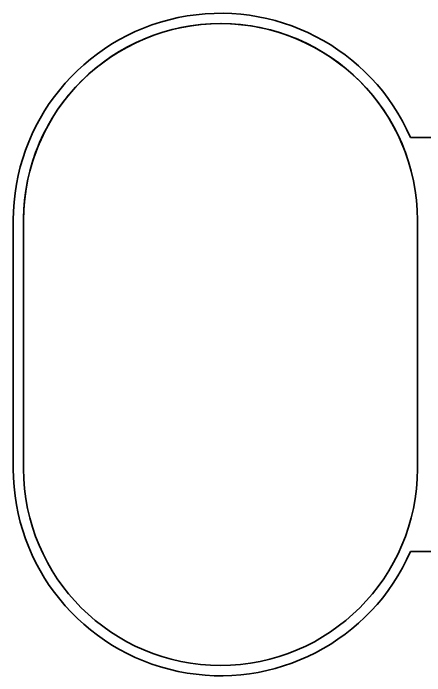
# Model space of a CAD drawing. Extents: x -1051 to 2563, y -231 to 775.
# Drawn here: x -611.35 to -591.49, y 188.68 to 220.68 of the extents above; entities that cross this region are included whole.
import ezdxf

# ---------------------------------------------------------------- set-up
doc = ezdxf.new("R2010")
doc.units = 0

msp = doc.modelspace()

# ---------------------------------------------------------------- linework, layer by layer
at = {"color": 7, "lineweight": 35}
for p, q in [((-592.182, 214.683), (-569.347, 214.683)), ((-569.347, 214.683), (-592.182, 214.683)), ((-569.347, 194.683), (-592.182, 194.683))]:
    msp.add_line(p, q, dxfattribs=at)
at = {"color": 7, "lineweight": 35, "ltscale": 0.3}
for p, q in [((-611.347, 198.683), (-611.347, 210.683)), ((-611.347, 210.683), (-611.347, 198.683)), ((-610.847, 198.683), (-610.847, 210.683)), ((-591.847, 198.683), (-591.847, 210.683))]:
    msp.add_line(p, q, dxfattribs=at)
at = {"color": 7, "lineweight": 35, "ltscale": 0.1425}
for p, q in [((-591.847, 210.683), (-591.847, 204.983)), ((-591.847, 204.383), (-591.847, 198.683))]:
    msp.add_line(p, q, dxfattribs=at)
at = {"color": 7, "lineweight": 35}
for centre, radius, start, end in [((-601.347, 210.683), 10, 23.5782, 180), ((-601.347, 210.683), 10, 23.5782, 180), ((-601.347, 210.683), 9.5, 0, 180), ((-601.347, 210.683), 9.5, 0, 179.5524), ((-601.347, 198.683), 10, 180, 336.4218), ((-601.347, 198.683), 9.5, 180, 360), ((-601.347, 198.683), 9.5, 180, 360)]:
    msp.add_arc(centre, radius, start, end, dxfattribs=at)

doc.saveas('drawing.dxf')
